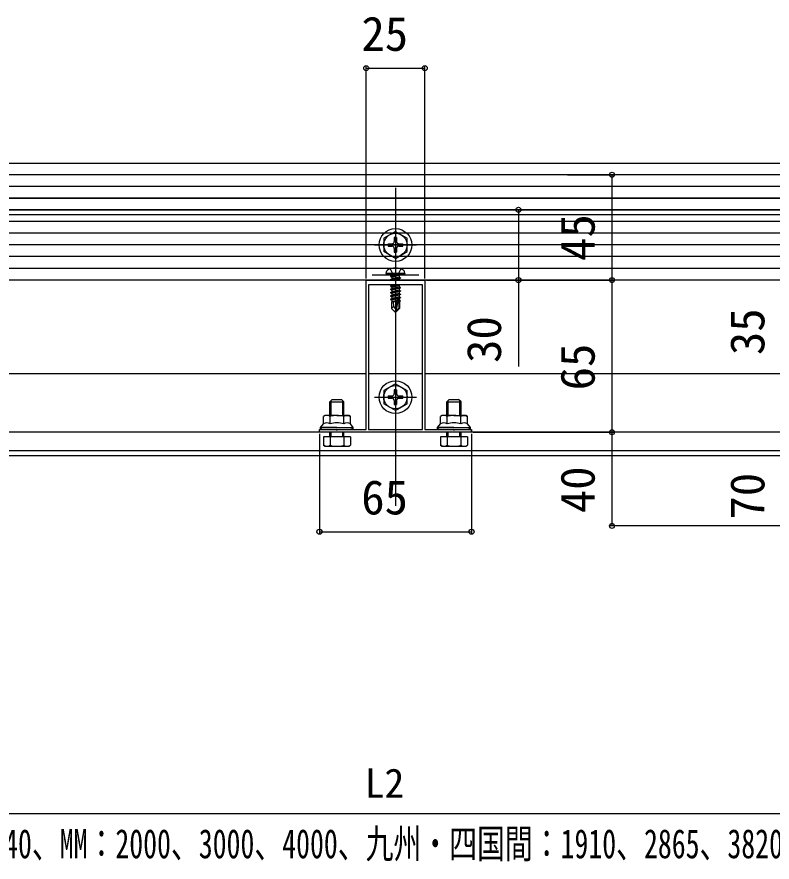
# Model space of a CAD drawing. Units: millimetres, scale not verified. Extents: x -875 to 875, y -1304 to 1297.
# Drawn here: x 139.3 to 461.9, y 252.2 to 613.2 of the extents above; entities that cross this region are included whole.
import ezdxf
from ezdxf.enums import TextEntityAlignment as Align

# ---------------------------------------------------------------- set-up
doc = ezdxf.new("R2010")
doc.units = ezdxf.units.MM
doc.header["$LTSCALE"] = 8
for name, color, linetype in [('0-2_YKK_11', 7, 'Continuous'), ('0-3_YKK_12', 2, 'Continuous'), ('0-4_YKK_13', 4, 'Continuous'), ('0-6_YKK_D', 6, 'Continuous')]:
    doc.layers.add(name, color=color, linetype=linetype)
doc.styles.add('ＭＳ ゴシック', font='')
doc.styles.get('ＭＳ ゴシック').set_extended_font_data('MS Gothic')

msp = doc.modelspace()

# ---------------------------------------------------------------- linework, layer by layer
at = {"layer": '0-2_YKK_11'}
msp.add_line((333.5, 436.1), (333.5, 436.7), dxfattribs=at)
for points in [[(333.5, 435.8), (268.5, 435.8), (268.5, 437), (275.542, 437), (275.725, 436.88), (276.275, 436.88), (276.458, 437), (288.5, 437), (288.5, 500.8), (300.542, 500.8), (300.725, 500.68), (301.275, 500.68), (301.458, 500.8), (313.5, 500.8), (313.5, 437), (325.542, 437), (325.725, 436.88), (326.275, 436.88), (326.458, 437), (333.5, 437)], [(289.5, 498.8), (289.5, 437), (312.5, 437), (312.5, 498.8)]]:
    msp.add_lwpolyline(points, close=True, dxfattribs=at)
at = {"layer": '0-3_YKK_12'}
for p, q in [((-614, 550.8), (871.795, 550.8)), ((301, 540.15), (301, 404.42)), ((538, 528.6), (63.5, 528.6)), ((538, 505.8), (63.5, 505.8)), ((301, 507), (301, 486.1)), ((288.5, 460.8), (13.5, 460.8)), ((312.5, 460.8), (289.5, 460.8)), ((588.5, 460.8), (313.5, 460.8)), ((588.5, 435.8), (13.5, 435.8)), ((588.5, 427.8), (13.5, 427.8)), ((588.5, 425.8), (13.5, 425.8))]:
    msp.add_line(p, q, dxfattribs=at)
for points in [[(588, 545.8), (23.714, 545.8), (14, 545.8)], [(588, 540.8), (24.017, 540.8), (14, 540.8)], [(553.5, 535.8), (24.326, 535.8), (14, 535.8)]]:
    msp.add_lwpolyline(points, dxfattribs=at)
at = {"layer": '0-4_YKK_13'}
for p, q in [((24.326, 535.8), (553.5, 535.8)), ((15.255, 530.8), (584.633, 530.8)), ((571, 530.8), (31, 530.8)), ((571, 525.8), (31, 525.8)), ((571, 520.8), (31, 520.8)), ((301, 521.55), (296, 518.663)), ((301, 521.55), (306, 518.663)), ((296, 518.663), (296, 512.937)), ((297.85, 516.3), (299.5, 516.3)), ((297.85, 516.3), (297.85, 515.3)), ((300.5, 518.95), (300.5, 517.3)), ((301.5, 518.95), (300.5, 518.95)), ((301.5, 518.95), (301.5, 517.3)), ((302.5, 516.3), (304.15, 516.3)), ((304.15, 515.3), (304.15, 516.3)), ((306, 512.937), (306, 518.663)), ((571, 515.8), (31, 515.8)), ((292, 515.8), (310, 515.8)), ((301, 510.05), (296, 512.937)), ((297.85, 515.3), (299.5, 515.3)), ((300.5, 514.3), (300.5, 512.65)), ((300.5, 512.65), (301.5, 512.65)), ((301, 510.05), (306, 512.937)), ((301.5, 514.3), (301.5, 512.65)), ((302.5, 515.3), (304.15, 515.3)), ((571, 510.8), (31, 510.8)), ((571, 505.8), (31, 505.8)), ((291, 503.1), (311, 503.1)), ((297, 503.6), (297.141, 504.402)), ((305, 503.6), (297, 503.6)), ((297, 503.6), (297.088, 503.1)), ((304.912, 503.1), (297.088, 503.1)), ((298.9, 502.45), (302.5, 503.05)), ((302.5, 502.95), (298.9, 502.35)), ((298.9, 502.45), (299.45, 502.768)), ((298.9, 502.45), (298.9, 502.35)), ((298.9, 502.45), (298.9, 502.35)), ((298.9, 502.35), (299.45, 502.032)), ((302.5, 503.05), (299.45, 502.768)), ((299.45, 502.032), (302.5, 502.95)), ((299.45, 502.9), (299.45, 502.768)), ((302.55, 502.068), (299.45, 501.368)), ((299.45, 502.032), (299.45, 501.368)), ((302.5, 503.05), (302.5, 502.95)), ((302.55, 502.9), (302.55, 502.068)), ((303.1, 501.75), (302.55, 502.068)), ((305, 503.6), (304.859, 504.402)), ((305, 503.6), (304.912, 503.1)), ((571, 500.8), (31, 500.8)), ((298.9, 501.05), (303.1, 501.75)), ((303.1, 501.65), (298.9, 500.95)), ((298.9, 501.05), (299.45, 501.368)), ((298.9, 501.05), (298.9, 500.95)), ((298.9, 500.95), (299.157, 500.801)), ((302.809, 498.801), (298.9, 498.15)), ((298.9, 498.25), (302.209, 498.801)), ((298.9, 498.25), (299.45, 498.568)), ((298.9, 498.25), (298.9, 498.15)), ((300.486, 498.801), (299.45, 498.568)), ((299.45, 498.801), (299.45, 498.568)), ((302.55, 501.332), (300.198, 500.801)), ((303.1, 501.65), (302.55, 501.332)), ((302.55, 501.332), (302.55, 500.801)), ((302.55, 498.532), (302.55, 497.868)), ((303.1, 501.75), (303.1, 501.65)), ((298.9, 498.15), (299.45, 497.832)), ((298.9, 496.85), (303.1, 497.55)), ((303.1, 497.45), (298.9, 496.75)), ((298.9, 496.85), (299.45, 497.168)), ((298.9, 496.85), (298.9, 496.75)), ((298.9, 496.75), (299.45, 496.432)), ((298.9, 495.45), (303.1, 496.15)), ((303.1, 496.05), (298.9, 495.35)), ((298.9, 495.45), (299.45, 495.768)), ((298.9, 495.45), (298.9, 495.35)), ((298.9, 495.35), (299.45, 495.032)), ((298.9, 494.05), (303.1, 494.75)), ((303.1, 494.65), (298.9, 493.95)), ((302.55, 497.868), (299.45, 497.168)), ((299.45, 497.832), (299.45, 497.168)), ((302.55, 496.468), (299.45, 495.768)), ((299.45, 496.432), (299.45, 495.768)), ((302.55, 495.068), (299.45, 494.368)), ((299.45, 495.032), (299.45, 494.368)), ((303.1, 497.55), (302.55, 497.868)), ((302.55, 497.132), (302.55, 496.468)), ((303.1, 496.15), (302.55, 496.468)), ((302.55, 495.732), (302.55, 495.068)), ((303.1, 494.75), (302.55, 495.068)), ((303.1, 497.55), (303.1, 497.45)), ((303.1, 496.15), (303.1, 496.05)), ((303.1, 494.75), (303.1, 494.65)), ((298.9, 494.05), (299.45, 494.368)), ((298.9, 494.05), (298.9, 493.95)), ((298.9, 493.95), (299.45, 493.632)), ((298.9, 492.65), (301.926, 493.154)), ((301.898, 493.05), (298.9, 492.55)), ((298.9, 492.65), (299.45, 492.968)), ((298.9, 492.65), (298.9, 492.55)), ((298.9, 492.55), (299.45, 492.232)), ((299.3, 491.5), (299.45, 491.568)), ((299.3, 491.5), (299.3, 488.65)), ((301.576, 491.5), (299.3, 491.5)), ((302.55, 493.668), (299.45, 492.968)), ((299.45, 493.632), (299.45, 492.968)), ((301.84, 492.772), (299.45, 492.232)), ((299.45, 492.232), (299.45, 491.568)), ((301.695, 492.075), (299.45, 491.568)), ((301.635, 491.783), (299.917, 491.5)), ((301.91, 493.107), (301, 488.722)), ((302.332, 493.223), (301.15, 487.524)), ((301.58, 491.516), (301.496, 491.5)), ((302.332, 493.222), (303.1, 493.35)), ((303.1, 493.25), (302.387, 493.131)), ((302.55, 492.268), (302.397, 492.233)), ((302.4, 493.052), (302.4, 488.774)), ((303, 492.008), (302.4, 491.909)), ((303, 491.792), (302.4, 491.676)), ((302.7, 491.5), (302.4, 491.5)), ((302.55, 494.332), (302.55, 493.668)), ((303.1, 493.35), (302.55, 493.668)), ((302.55, 492.932), (302.55, 492.268)), ((303, 492.008), (302.55, 492.268)), ((303, 491.792), (302.7, 491.619)), ((302.7, 491.619), (302.7, 488.65)), ((303, 492.008), (303, 491.792)), ((303.1, 493.35), (303.1, 493.25)), ((300.257, 489.453), (299.3, 488.65)), ((300.85, 487.1), (299.3, 488.65)), ((301, 488.722), (300.85, 487.1)), ((301, 488.722), (301, 487.1)), ((302.4, 488.774), (301.15, 487.524)), ((301.15, 487.1), (302.7, 488.65)), ((301.15, 487.524), (301.15, 487.1)), ((302.7, 488.65), (302.4, 488.774)), ((300.85, 487.1), (301.15, 487.1)), ((301, 456.55), (296, 453.663)), ((301, 456.55), (306, 453.663)), ((296, 453.663), (296, 447.937)), ((297.85, 451.3), (299.5, 451.3)), ((297.85, 451.3), (297.85, 450.3)), ((300.5, 453.95), (300.5, 452.3)), ((301.5, 453.95), (300.5, 453.95)), ((301.5, 453.95), (301.5, 452.3)), ((302.5, 451.3), (304.15, 451.3)), ((304.15, 450.3), (304.15, 451.3)), ((306, 447.937), (306, 453.663)), ((273, 448.8), (279, 448.8)), ((273.54, 443), (273.54, 449.34)), ((278.46, 443), (278.46, 449.34)), ((292, 450.8), (310, 450.8)), ((301, 445.05), (296, 447.937)), ((297.85, 450.3), (299.5, 450.3)), ((300.5, 449.3), (300.5, 447.65)), ((300.5, 447.65), (301.5, 447.65)), ((301, 445.05), (306, 447.937)), ((301.5, 449.3), (301.5, 447.65)), ((302.5, 450.3), (304.15, 450.3)), ((323, 448.8), (329, 448.8)), ((323.54, 443), (323.54, 449.34)), ((328.46, 443), (328.46, 449.34)), ((271, 443), (270.226, 442.553)), ((270.226, 439.4), (270.226, 442.553)), ((276, 443), (271, 443)), ((273.113, 439.4), (273.113, 442.553)), ((276, 443), (281, 443)), ((278.887, 439.4), (278.887, 442.553)), ((281, 443), (281.774, 442.553)), ((281.774, 439.4), (281.774, 442.553)), ((321, 443), (320.226, 442.553)), ((320.226, 439.4), (320.226, 442.553)), ((326, 443), (321, 443)), ((323.113, 439.4), (323.113, 442.553)), ((326, 443), (331, 443)), ((328.887, 439.4), (328.887, 442.553)), ((331, 443), (331.774, 442.553)), ((331.774, 439.4), (331.774, 442.553)), ((269, 437), (269, 437.8)), ((276, 437), (269, 437)), ((276, 437), (283, 437)), ((283, 437), (283, 437.8)), ((319, 437), (319, 437.8)), ((326, 437), (319, 437)), ((326, 437), (333, 437)), ((333, 437), (333, 437.8)), ((273, 433.8), (273, 435.8)), ((273.113, 433.8), (273.113, 430.247)), ((273.54, 433.8), (273.54, 435.8)), ((278.46, 433.8), (278.46, 435.8)), ((278.887, 433.8), (278.887, 430.247)), ((279, 433.8), (279, 435.8)), ((281.774, 433.8), (281.774, 430.247)), ((323, 433.8), (323, 435.8)), ((323.113, 433.8), (323.113, 430.247)), ((323.54, 433.8), (323.54, 435.8)), ((328.46, 433.8), (328.46, 435.8)), ((328.887, 433.8), (328.887, 430.247)), ((329, 433.8), (329, 435.8)), ((331.774, 433.8), (331.774, 430.247)), ((271, 429.8), (270.226, 430.247)), ((271, 429.8), (281, 429.8)), ((281, 429.8), (281.774, 430.247)), ((321, 429.8), (320.226, 430.247)), ((321, 429.8), (331, 429.8)), ((331, 429.8), (331.774, 430.247))]:
    msp.add_line(p, q, dxfattribs=at)
for points in [[(298.7, 505.579), (299.855, 503.263), (301, 502.654)], [(303.3, 505.579), (302.145, 503.263), (301, 502.654)], [(303.016, 498.801), (302.55, 498.532), (299.45, 497.832)], [(303.1, 497.45), (302.55, 497.132), (299.45, 496.432)], [(303.1, 496.05), (302.55, 495.732), (299.45, 495.032)], [(303.1, 494.65), (302.55, 494.332), (299.45, 493.632)], [(301, 488.722), (300.257, 489.453), (300.1, 491.5)], [(303.1, 493.25), (302.55, 492.932), (302.4, 492.899)], [(273, 443), (273, 448.8), (274, 449.8), (278, 449.8)], [(279, 443), (279, 448.8), (278, 449.8)], [(323, 443), (323, 448.8), (324, 449.8), (328, 449.8)], [(329, 443), (329, 448.8), (328, 449.8)], [(276, 437.8), (269, 437.8), (270.226, 439.4)], [(276, 437.8), (283, 437.8), (281.774, 439.4)], [(326, 437.8), (319, 437.8), (320.226, 439.4)], [(326, 437.8), (333, 437.8), (331.774, 439.4)], [(281.774, 433.8), (270.226, 433.8), (270.226, 430.247)], [(331.774, 433.8), (320.226, 433.8), (320.226, 430.247)]]:
    msp.add_lwpolyline(points, dxfattribs=at)
for centre, radius in [((301, 515.8), 7), ((301, 515.8), 5), ((301, 450.8), 7), ((301, 450.8), 5)]:
    msp.add_circle(centre, radius, dxfattribs=at)
for centre, radius, start, end in [((299.5, 517.3), 1, 270, 0), ((302.5, 517.3), 1, 180, 270), ((299.5, 514.3), 1, 0, 90), ((302.5, 514.3), 1, 90, 180), ((301, 499.5), 6.5, 57.94412, 122.05588), ((298.028, 504.246), 0.9, 122.05588, 170), ((299.25, 502.9), 0.2, 0, 90), ((302.75, 502.9), 0.2, 90, 180), ((303.972, 504.246), 0.9, 10, 57.94412), ((302.152, 493.052), 0.248, 0, 167.19096), ((299.5, 452.3), 1, 270, 0), ((302.5, 452.3), 1, 180, 270), ((299.5, 449.3), 1, 0, 90), ((302.5, 449.3), 1, 90, 180), ((271.67, 440.444), 2.556, 55.61575, 124.38425), ((276, 433.447), 9.553, 90, 107.58795), ((276, 433.447), 9.553, 72.41205, 90), ((280.33, 440.444), 2.556, 55.61575, 124.38425), ((321.67, 440.444), 2.556, 55.61575, 124.38425), ((326, 433.447), 9.553, 90, 107.58795), ((326, 433.447), 9.553, 72.41205, 90), ((330.33, 440.444), 2.556, 55.61575, 124.38425), ((271.67, 437.291), 2.556, 55.61575, 124.38425), ((276, 430.293), 9.553, 90, 107.58795), ((276, 430.293), 9.553, 72.41205, 90), ((280.33, 437.291), 2.556, 55.61575, 124.38425), ((321.67, 437.291), 2.556, 55.61575, 124.38425), ((326, 430.293), 9.553, 90, 107.58795), ((326, 430.293), 9.553, 72.41205, 90), ((330.33, 437.291), 2.556, 55.61575, 124.38425), ((271.67, 432.356), 2.556, 235.61575, 304.38425), ((276, 439.353), 9.553, 252.41205, 287.58795), ((280.33, 432.356), 2.556, 235.61575, 304.38425), ((321.67, 432.356), 2.556, 235.61575, 304.38425), ((326, 439.353), 9.553, 252.41205, 287.58795), ((330.33, 432.356), 2.556, 235.61575, 304.38425)]:
    msp.add_arc(centre, radius, start, end, dxfattribs=at)
for centre, start_param, end_param in [((270.5, 437.8), 6.2831853, 7.8539816), ((281.5, 437.8), 1.5707963, 3.1415927), ((320.5, 437.8), 6.2831853, 7.8539816), ((331.5, 437.8), 1.5707963, 3.1415927)]:
    msp.add_ellipse(centre, major_axis=(-1.5, 0), ratio=0.533333, start_param=start_param, end_param=end_param, dxfattribs=at)
at = {"layer": '0-6_YKK_D'}
for p, q in [((288.5, 501.5), (288.5, 592.3)), ((313.5, 501.5), (313.5, 592.3)), ((288.5, 591.3), (313.5, 591.3)), ((374.5, 545.8), (394.5, 545.8)), ((393.5, 500.8), (393.5, 545.8)), ((314.2, 500.8), (394.5, 500.8)), ((314.2, 500.8), (394.5, 500.8)), ((393.5, 435.8), (393.5, 500.8)), ((268.5, 435.1), (268.5, 392.3)), ((333.5, 435.1), (333.5, 392.3)), ((334.2, 435.8), (394.5, 435.8)), ((334.2, 435.8), (394.5, 435.8)), ((393.5, 395.8), (393.5, 435.8)), ((587, 395.8), (392.5, 395.8)), ((268.5, 393.3), (333.5, 393.3)), ((-24, 273.011), (626, 273.011))]:
    msp.add_line(p, q, dxfattribs=at)
msp.add_lwpolyline([(353.5, 530.8), (353.5, 500.8), (353.5, 463.909)], dxfattribs=at)
for centre in [(288.5, 591.3), (313.5, 591.3), (393.5, 545.8), (353.5, 530.8), (353.5, 500.8), (393.5, 500.8), (393.5, 500.8), (393.5, 435.8), (393.5, 435.8), (268.5, 393.3), (333.5, 393.3), (393.5, 395.8)]:
    msp.add_circle(centre, 1.075, dxfattribs=at)

# ---------------------------------------------------------------- texts
at = {"layer": '0-6_YKK_D', "style": 'ＭＳ ゴシック'}
for s, height, p in [('25', 14.66, (286.455, 594.3)), ('65', 14.66, (286.398, 396.3)), ('L2', 12.46, (287.815, 276.011))]:
    msp.add_text(s, height=height, dxfattribs=at).set_placement(p, align=Align.BOTTOM_LEFT)
for s, p in [('45', (390.5, 508.982)), ('35', (463, 468.755)), ('30', (350.5, 465.432)), ('65', (390.5, 453.698)), ('40', (390.5, 401.255)), ('70', (463, 398.52))]:
    msp.add_text(s, height=14.66, rotation=90, dxfattribs=at).set_placement(p, align=Align.BOTTOM_LEFT)
at = {"layer": '0-6_YKK_D', "style": 'ＭＳ ゴシック', "width": 0.7}
msp.add_text('（関東間：1820、2730、3640、MM：2000、3000、4000、九州・四国間：1910、2865、3820）', height=12.46, dxfattribs=at).set_placement((-8.772, 250.113), align=Align.BOTTOM_LEFT)

doc.saveas('drawing.dxf')
